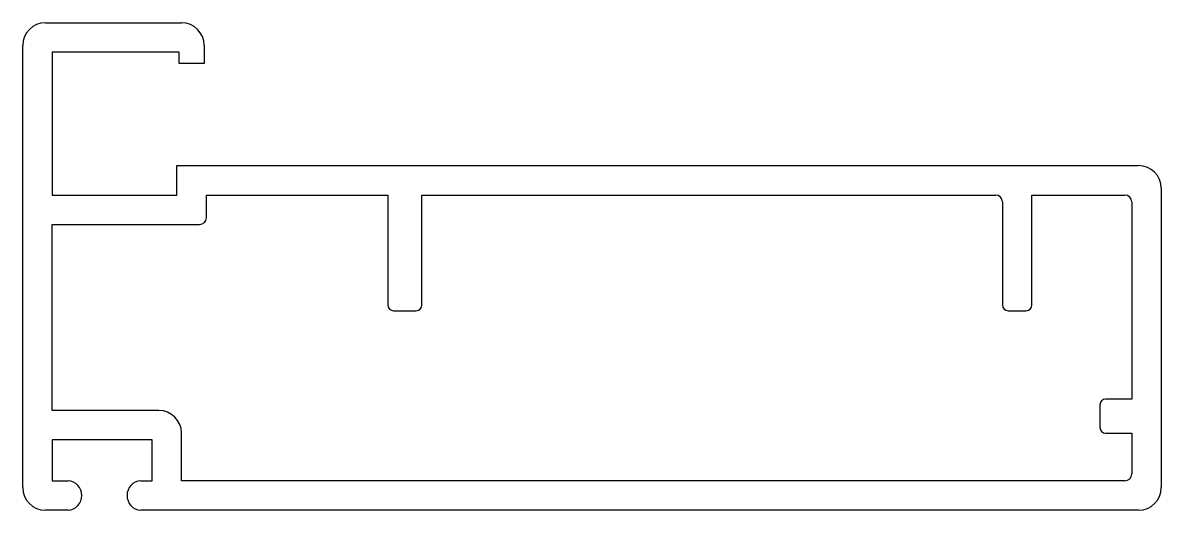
# Model space of a CAD drawing. Extents: x 2207.3 to 2257.5, y 76.5 to 98.
import ezdxf

# ---------------------------------------------------------------- set-up
doc = ezdxf.new("R2010")
doc.units = 0
doc.header["$LTSCALE"] = 15
doc.layers.get('0').update_dxf_attribs({"linetype": 'CONTINUOUS'})

msp = doc.modelspace()

# ---------------------------------------------------------------- linework, layer by layer
for p, q in [((2208.286, 98.015), (2214.286, 98.015)), ((2207.286, 77.515), (2207.286, 97.015)), ((2215.286, 97.015), (2215.286, 96.215)), ((2208.586, 96.715), (2208.586, 90.412)), ((2214.186, 96.715), (2208.586, 96.715)), ((2214.186, 96.215), (2214.186, 96.715)), ((2215.286, 96.215), (2214.186, 96.215)), ((2214.086, 90.412), (2214.086, 91.715)), ((2214.086, 91.715), (2256.486, 91.715)), ((2208.586, 90.412), (2214.086, 90.412)), ((2215.386, 90.415), (2223.386, 90.415)), ((2215.386, 89.416), (2215.386, 90.415)), ((2223.386, 90.415), (2223.386, 85.565)), ((2224.886, 85.565), (2224.886, 90.415)), ((2224.886, 90.415), (2250.186, 90.415)), ((2251.786, 85.565), (2251.786, 90.415)), ((2251.786, 90.415), (2255.886, 90.415)), ((2257.486, 90.715), (2257.486, 77.515)), ((2250.486, 90.115), (2250.486, 85.565)), ((2256.186, 90.115), (2256.186, 81.414)), ((2208.586, 80.914), (2208.586, 89.116)), ((2208.586, 89.116), (2215.086, 89.116)), ((2223.636, 85.315), (2224.636, 85.315)), ((2250.736, 85.315), (2251.536, 85.315)), ((2256.186, 81.414), (2255.036, 81.414)), ((2213.286, 80.914), (2208.586, 80.914)), ((2254.786, 81.164), (2254.786, 80.164)), ((2214.286, 77.815), (2214.286, 79.914)), ((2255.036, 79.914), (2256.186, 79.914)), ((2256.186, 79.914), (2256.186, 78.115)), ((2208.586, 79.615), (2208.586, 77.815)), ((2212.986, 79.615), (2208.586, 79.615)), ((2212.986, 77.815), (2212.986, 79.615)), ((2208.586, 77.815), (2209.286, 77.815)), ((2212.486, 77.815), (2212.986, 77.815)), ((2255.886, 77.815), (2214.286, 77.815)), ((2209.286, 76.515), (2208.286, 76.515)), ((2256.486, 76.515), (2212.486, 76.515))]:
    msp.add_line(p, q)
for centre, radius, start, end in [((2208.286, 97.015), 1, 90, 180), ((2214.286, 97.015), 1, 0, 90), ((2256.486, 90.715), 1, 360, 90), ((2250.186, 90.115), 0.3, 360, 90), ((2255.886, 90.115), 0.3, 0, 90), ((2215.086, 89.416), 0.3, 270, 0), ((2223.636, 85.565), 0.25, 180, 270), ((2224.636, 85.565), 0.25, 270, 0), ((2250.736, 85.565), 0.25, 180, 270), ((2251.536, 85.565), 0.25, 270, 0), ((2255.036, 81.164), 0.25, 90, 180), ((2213.286, 79.914), 1, 0, 90), ((2255.036, 80.164), 0.25, 180, 270), ((2209.236, 77.165), 0.652, 274.3987, 85.6013), ((2212.536, 77.165), 0.652, 94.3987, 265.6013), ((2255.886, 78.115), 0.3, 270, 360), ((2208.286, 77.515), 1, 180, 270), ((2256.486, 77.515), 1, 270, 360)]:
    msp.add_arc(centre, radius, start, end)

doc.saveas('drawing.dxf')
